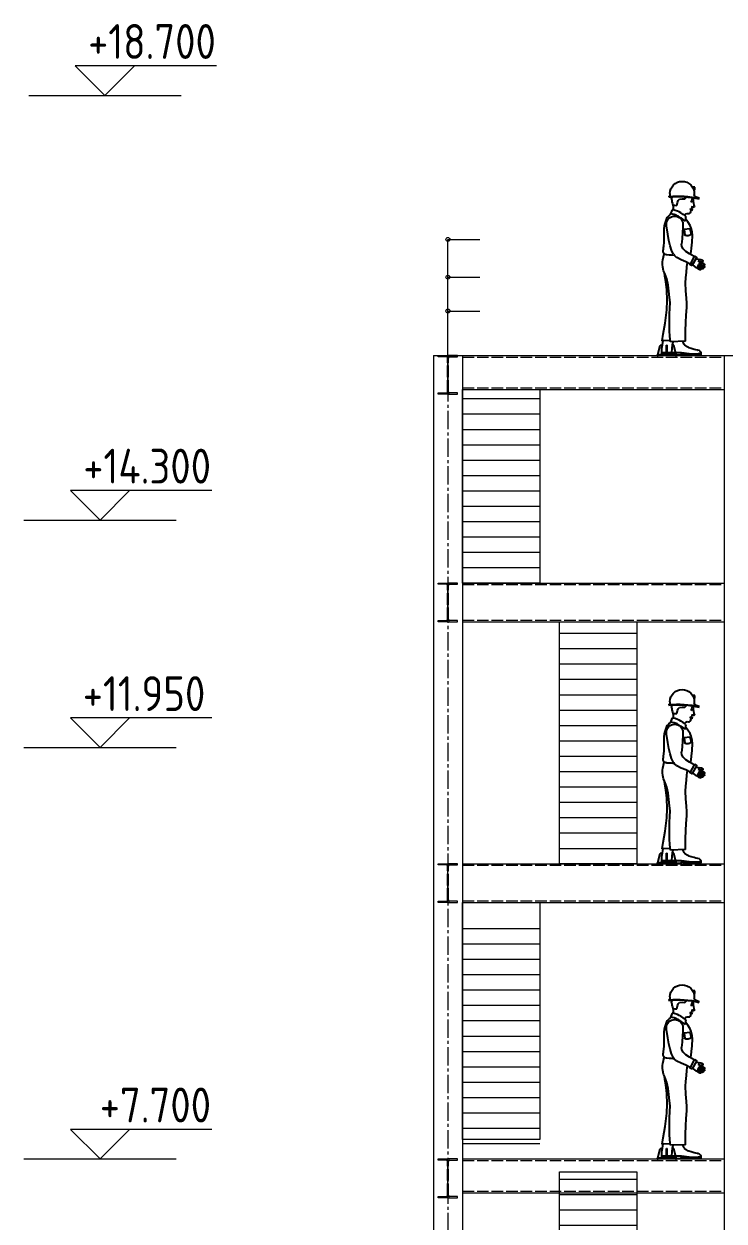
# Model space of a CAD drawing. Header units: millimetres. Extents: x 163705 to 1616509, y 81827 to 302547.
# Drawn here: x 1457309 to 1464536, y 150118 to 162485 of the extents above; entities that cross this region are included whole.
import ezdxf
from ezdxf.enums import TextEntityAlignment as Align

# ---------------------------------------------------------------- set-up
doc = ezdxf.new("R2010")
doc.units = ezdxf.units.MM
doc.header["$LTSCALE"] = 10
doc.linetypes.add('ACAD_ISO02W100', pattern=[15, 12, -3])
doc.linetypes.add('CENTER2', pattern=[28.575, 19.05, -3.175, 3.175, -3.175])
for name, color, linetype, lineweight in [('1-中心线', 1, 'CENTER2', 0), ('1-护栏', 4, 'Continuous', 18), ('1-文本', 4, 'Continuous', 0), ('1-虚线', 8, 'ACAD_ISO02W100', 0), ('1-设备轮廓', 2, 'Continuous', 18), ('1-钢构', 6, 'Continuous', 0)]:
    doc.layers.add(name, color=color, linetype=linetype, lineweight=lineweight)
doc.styles.add('HZ', font='gbenor.shx', dxfattribs={"bigfont": 'gbcbig.shx'})
doc.styles.get("Standard").update_dxf_attribs({"font": 'arial.ttf'})

# ---------------------------------------------------------------- blocks, each defined once
blk = doc.blocks.new('*U262')
for p, q in [((0, 16000), (0, 0)), ((0, 16000), (300, 16000)), ((300, 16000), (300, 0))]:
    blk.add_line(p, q)
at = {"layer": '1-中心线'}
blk.add_line((150, 16000), (150, 0), dxfattribs=at)
blk = doc.blocks.new('*U271')
for q in [(0, 0), (300, 18500)]:
    blk.add_line((0, 18500), q)
blk = doc.blocks.new('G$C0805F1AD')
for p, q in [((0, 390), (0, 403)), ((0, 403), (100, 403)), ((83, 390), (0, 390)), ((96, 29), (96, 377)), ((200, 403), (100, 403)), ((104, 29), (104, 377)), ((117, 390), (200, 390)), ((200, 390), (200, 403)), ((0, 3), (0, 16)), ((0, 16), (83, 16)), ((100, 3), (0, 3)), ((100, 3), (200, 3)), ((200, 16), (117, 16)), ((200, 3), (200, 16))]:
    blk.add_line(p, q)
for centre, start, end in [((83, 377), 0, 90), ((117, 377), 90, 180), ((83, 29), 270, 0), ((117, 29), 180, 270)]:
    blk.add_arc(centre, 13, start, end)
at = {"layer": '1-中心线'}
blk.add_line((100, 0), (100, 406), dxfattribs=at)
blk.add_text('HC_SUPERPART', height=0.001).set_placement((100, 3))
blk = doc.blocks.new('*U277')
for p, q in [((0, 350), (2700, 350)), ((0, 350), (0, 0)), ((2700, 350), (2700, 0)), ((0, 0), (2700, 0))]:
    blk.add_line(p, q)
at = {"layer": '1-虚线'}
for p, q in [((0, 334), (2700, 334)), ((0, 16), (2700, 16))]:
    blk.add_line(p, q, dxfattribs=at)
blk = doc.blocks.new('*U281')
for p, q in [((0, 400), (2700, 400)), ((0, 400), (0, 0)), ((2700, 400), (2700, 0)), ((0, 0), (2700, 0))]:
    blk.add_line(p, q)
at = {"layer": '1-虚线'}
for p, q in [((0, 384), (2700, 384)), ((0, 16), (2700, 16))]:
    blk.add_line(p, q, dxfattribs=at)
blk = doc.blocks.new('G$C3A64C6E4')
for p, q in [((0, 390), (0, 403)), ((0, 403), (100, 403)), ((83, 390), (0, 390)), ((96, 29), (96, 377)), ((200, 403), (100, 403)), ((104, 29), (104, 377)), ((117, 390), (200, 390)), ((200, 390), (200, 403)), ((0, 3), (0, 16)), ((0, 16), (83, 16)), ((100, 3), (0, 3)), ((100, 3), (200, 3)), ((200, 16), (117, 16)), ((200, 3), (200, 16))]:
    blk.add_line(p, q)
for centre, start, end in [((83, 377), 0, 90), ((117, 377), 90, 180), ((83, 29), 270, 0), ((117, 29), 180, 270)]:
    blk.add_arc(centre, 13, start, end)
at = {"layer": '1-中心线'}
blk.add_line((100, 0), (100, 406), dxfattribs=at)
blk.add_text('HC_SUPERPART', height=0.001).set_placement((100, 3))
blk = doc.blocks.new('*U282')
for p, q in [((0, 350), (2700, 350)), ((0, 350), (0, 0)), ((2700, 350), (2700, 0)), ((0, 0), (2700, 0))]:
    blk.add_line(p, q)
at = {"layer": '1-虚线'}
for p, q in [((0, 334), (2700, 334)), ((0, 16), (2700, 16))]:
    blk.add_line(p, q, dxfattribs=at)
blk = doc.blocks.new('G$C892C06D1')
at = {"layer": '1-护栏'}
for p, q in [((20, 1200), (350, 1200)), ((20, 0), (20, 1200)), ((20, 810), (350, 810)), ((20, 460), (350, 460))]:
    blk.add_line(p, q, dxfattribs=at)
for centre in [(20, 1200), (20, 810), (20, 460)]:
    blk.add_circle(centre, 20.1, dxfattribs=at)
blk = doc.blocks.new('操作人员')
for p, q in [((-229, 1086), (-202, 1089)), ((-229, 1058), (-229, 1086)), ((-216, 1060), (-229, 1058)), ((-222, 1021), (-222, 1010)), ((31, 1021), (31, 1005)), ((40, 995), (38, 995)), ((40, 995), (40, 991)), ((40, 991), (40, 986)), ((-273, 972), (-242, 983)), ((-218, 901), (-222, 889)), ((-212, 922), (-218, 901)), ((-209, 881), (-218, 882)), ((-209, 942), (-212, 922)), ((-209, 978), (-208, 974)), ((-208, 974), (-209, 961)), ((-209, 961), (-209, 942)), ((-209, 955), (-191, 959)), ((-208, 881), (-204, 881)), ((-202, 881), (-202, 881)), ((-199, 878), (-200, 878)), ((-198, 874), (-199, 876)), ((-198, 948), (-185, 941)), ((-198, 927), (-185, 941)), ((-198, 869), (-198, 872)), ((-198, 866), (-198, 867)), ((-135, 975), (-146, 986)), ((-125, 965), (-135, 975)), ((-98, 966), (-125, 965)), ((-70, 963), (-98, 966)), ((-55, 949), (-70, 963)), ((-48, 929), (-55, 949)), ((-41, 898), (-48, 929)), ((-22, 900), (-41, 898)), ((-1, 901), (-22, 900)), ((-4, 889), (-5, 873)), ((-5, 873), (-4, 864)), ((-1, 901), (-4, 889)), ((4, 918), (-1, 901)), ((9, 937), (4, 918)), ((11, 948), (9, 937)), ((14, 965), (11, 948)), ((13, 988), (14, 969)), ((-199, 861), (-198, 865)), ((-187, 860), (-199, 861)), ((-196, 845), (-192, 848)), ((-195, 854), (-187, 856)), ((-195, 845), (-194, 844)), ((-194, 844), (-191, 843)), ((-192, 848), (-189, 850)), ((-191, 843), (-190, 843)), ((-189, 850), (-186, 852)), ((-187, 860), (-187, 860)), ((-180, 859), (-187, 860)), ((-187, 856), (-183, 857)), ((-186, 852), (-184, 853)), ((-184, 853), (-182, 854)), ((-184, 836), (-184, 835)), ((-184, 835), (-183, 829)), ((-183, 829), (-182, 826)), ((-182, 854), (-179, 855)), ((-181, 857), (-175, 857)), ((-181, 822), (-181, 822)), ((-180, 859), (-175, 857)), ((-179, 855), (-175, 857)), ((-177, 818), (-176, 817)), ((-174, 816), (-176, 817)), ((-163, 815), (-170, 815)), ((-148, 816), (-163, 815)), ((-156, 728), (-131, 761)), ((-135, 811), (-148, 816)), ((-136, 780), (-130, 787)), ((-136, 780), (-132, 766)), ((-128, 803), (-135, 811)), ((-132, 766), (-130, 756)), ((-130, 756), (-129, 750)), ((-129, 750), (-128, 742)), ((-122, 794), (-128, 803)), ((-127, 790), (-120, 796)), ((-104, 754), (-123, 740)), ((-120, 796), (-106, 805)), ((-106, 805), (-83, 821)), ((-82, 769), (-104, 754)), ((-83, 821), (-67, 831)), ((-59, 784), (-82, 769)), ((-67, 831), (-50, 839)), ((-59, 784), (-46, 792)), ((-50, 839), (-25, 847)), ((-46, 792), (-34, 797)), ((-34, 797), (-13, 804)), ((-25, 847), (-4, 852)), ((-13, 804), (4, 808)), ((-4, 864), (-3, 858)), ((-4, 852), (8, 854)), ((-3, 858), (-1, 853)), ((4, 808), (24, 811)), ((8, 854), (14, 836)), ((14, 836), (20, 820)), ((20, 820), (28, 804)), ((28, 804), (31, 800)), ((31, 800), (37, 795)), ((37, 795), (46, 787)), ((46, 787), (58, 774)), ((58, 774), (64, 764)), ((64, 764), (72, 743)), ((72, 743), (84, 712)), ((-204, 589), (-201, 624)), ((-201, 624), (-190, 664)), ((-190, 664), (-179, 692)), ((-182, 634), (-185, 605)), ((-177, 655), (-182, 634)), ((-179, 692), (-156, 728)), ((-177, 655), (-116, 648)), ((-128, 742), (-128, 735)), ((-123, 740), (-128, 735)), ((-119, 620), (-123, 595)), ((-116, 648), (-119, 620)), ((-104, 704), (-105, 669)), ((-105, 669), (-101, 619)), ((-101, 619), (-96, 553)), ((53, 600), (65, 686)), ((65, 686), (66, 704)), ((84, 712), (90, 688)), ((90, 688), (93, 657)), ((93, 657), (94, 625)), ((94, 625), (93, 599)), ((-199, 517), (-204, 589)), ((-193, 457), (-199, 517)), ((-185, 602), (-185, 600)), ((-182, 595), (-182, 595)), ((-179, 592), (-170, 588)), ((-168, 588), (-158, 585)), ((-156, 585), (-144, 585)), ((-144, 585), (-135, 586)), ((-133, 586), (-130, 587)), ((-125, 591), (-125, 591)), ((-96, 553), (-90, 499)), ((-93, 474), (-90, 499)), ((29, 481), (41, 537)), ((41, 537), (53, 600)), ((93, 599), (91, 561)), ((91, 561), (93, 521)), ((93, 521), (96, 475)), ((-242, 365), (-228, 372)), ((-222, 370), (-173, 398)), ((-188, 421), (-193, 457)), ((-184, 393), (-188, 421)), ((-173, 398), (-136, 422)), ((-136, 422), (-107, 449)), ((-107, 449), (-93, 474)), ((-37, 361), (-19, 380)), ((-19, 380), (-9, 391)), ((-19, 380), (14, 385)), ((-7, 393), (13, 433)), ((14, 435), (29, 481)), ((14, 385), (37, 386)), ((37, 386), (63, 388)), ((64, 388), (78, 392)), ((82, 394), (90, 401)), ((97, 366), (88, 399)), ((93, 405), (99, 418)), ((96, 475), (98, 462)), ((98, 462), (100, 439)), ((99, 421), (100, 439)), ((-305, 304), (-320, 296)), ((-314, 256), (-303, 262)), ((-301, 284), (-310, 279)), ((-278, 297), (-309, 281)), ((-303, 262), (-309, 257)), ((-306, 332), (-303, 333)), ((-280, 316), (-305, 304)), ((-305, 315), (-305, 315)), ((-303, 262), (-286, 272)), ((-301, 334), (-290, 336)), ((-296, 316), (-301, 315)), ((-278, 297), (-301, 284)), ((-300, 243), (-287, 250)), ((-286, 318), (-296, 316)), ((-290, 336), (-277, 339)), ((-285, 250), (-290, 246)), ((-287, 250), (-271, 260)), ((-286, 272), (-269, 282)), ((-270, 323), (-285, 318)), ((-274, 258), (-285, 250)), ((-263, 325), (-280, 316)), ((-278, 297), (-269, 302)), ((-261, 343), (-277, 339)), ((-271, 260), (-252, 272)), ((-270, 323), (-263, 325)), ((-269, 282), (-260, 288)), ((-238, 349), (-261, 343)), ((-258, 247), (-246, 255)), ((-246, 255), (-228, 268)), ((-243, 358), (-199, 280)), ((-228, 268), (-204, 287)), ((-222, 370), (-178, 292)), ((-193, 278), (-179, 285)), ((-178, 292), (-134, 317)), ((-148, 290), (-152, 306)), ((-146, 262), (-148, 290)), ((-141, 210), (-146, 262)), ((-134, 317), (-86, 336)), ((-86, 336), (-40, 359)), ((95, 223), (103, 260)), ((103, 335), (97, 366)), ((105, 314), (103, 335)), ((103, 260), (105, 287)), ((105, 287), (105, 314)), ((-307, 242), (-305, 242)), ((-291, 244), (-292, 242)), ((-292, 240), (-291, 238)), ((-290, 235), (-289, 235)), ((-286, 233), (-282, 233)), ((-280, 234), (-270, 239)), ((-270, 239), (-258, 247)), ((-134, 149), (-141, 210)), ((-132, 98), (-134, 149)), ((49, 75), (63, 139)), ((63, 139), (71, 166)), ((71, 166), (86, 202)), ((72, 112), (81, 169)), ((81, 169), (86, 202)), ((86, 202), (95, 223)), ((-140, -59), (-134, 17)), ((-134, 17), (-132, 98)), ((35, -53), (41, 12)), ((41, 12), (49, 75)), ((57, -85), (63, 25)), ((63, 25), (72, 112)), ((-145, -112), (-140, -59)), ((-144, -157), (-145, -112)), ((29, -105), (35, -53)), ((29, -112), (29, -105)), ((30, -157), (29, -112)), ((61, -179), (57, -85)), ((-139, -236), (-144, -157)), ((-134, -310), (-139, -236)), ((35, -233), (30, -157)), ((35, -254), (35, -233)), ((79, -317), (61, -179)), ((-132, -396), (-134, -310)), ((34, -398), (35, -334)), ((35, -334), (35, -254)), ((98, -433), (79, -317)), ((-131, -505), (-132, -396)), ((25, -511), (30, -454)), ((30, -454), (34, -398)), ((111, -499), (98, -433)), ((-280, -605), (-279, -605)), ((-275, -602), (-259, -597)), ((-257, -597), (-238, -594)), ((-238, -594), (-219, -589)), ((-219, -589), (-189, -580)), ((-189, -580), (-167, -573)), ((-162, -571), (-140, -559)), ((-133, -554), (-122, -543)), ((-131, -505), (25, -511)), ((-118, -537), (-110, -523)), ((-107, -514), (-105, -506)), ((3, -541), (-3, -510)), ((8, -576), (3, -541)), ((9, -623), (8, -576)), ((26, -496), (112, -499)), ((108, -541), (100, -498)), ((113, -576), (108, -541)), ((114, -623), (113, -576)), ((-291, -629), (-291, -625)), ((-291, -642), (-291, -629)), ((-170, -634), (-88, -623)), ((-168, -649), (-89, -638)), ((-88, -623), (9, -623)), ((-87, -640), (-87, -650)), ((-87, -650), (9, -650)), ((9, -624), (17, -623)), ((9, -650), (9, -623)), ((9, -639), (16, -638)), ((17, -623), (114, -623)), ((18, -640), (18, -650)), ((18, -650), (114, -650)), ((114, -650), (114, -623))]:
    blk.add_line(p, q)
at = {"lineweight": 25}
for p, q in [((-327, 287), (-327, 287)), ((-327, 283), (-327, 282)), ((-327, 262), (-327, 261)), ((-323, 294), (-325, 292)), ((-325, 279), (-323, 278)), ((-325, 258), (-324, 257)), ((-323, 271), (-324, 271)), ((-310, 279), (-322, 272)), ((-320, 277), (-318, 278)), ((-320, 255), (-319, 255)), ((-317, 278), (-310, 281)), ((-313, 251), (-313, 250)), ((-313, 249), (-313, 246)), ((-312, 326), (-311, 327)), ((-312, 321), (-312, 322)), ((-309, 257), (-312, 255)), ((-310, 243), (-309, 243)), ((-34, -644), (-9, -544)), ((-9, -544), (11, -544)), ((65, -544), (57, -544)), ((57, -644), (57, -544)), ((65, -644), (65, -544)), ((131, -544), (111, -544)), ((156, -644), (131, -544)), ((-39, -652), (-39, -644)), ((-39, -644), (-29, -644)), ((-29, -652), (-39, -652)), ((-29, -644), (-29, -652)), ((-29, -644), (151, -644)), ((-29, -652), (151, -652)), ((151, -652), (151, -644)), ((151, -644), (161, -644)), ((161, -652), (151, -652)), ((161, -644), (161, -652))]:
    blk.add_line(p, q, dxfattribs=at)
for centre, radius, start, end in [((-96, 1021), 126, 0.1651, 179.8349), ((-51, -8), 1003, 84.7582, 102.7626), ((-51, -8), 998, 84.7519, 102.8097), ((-252, 1011), 30, 289.477, 358.2101), ((41, 1005), 10, 180, 254.7449), ((-218, 887), 5, 161.5651, 263.1513), ((-220, 873), 10, 82.1949, 83.1513), ((-208, 891), 10, 262.1949, 270.0775), ((-204, 885), 4.19, 267.4626, 67.5556), ((-189, 938), 14, 131.7935, 229.3257), ((-209, 873), 10, 27.4222, 50.9961), ((-208, 873), 10, 14.5655, 27.4222), ((-208, 871), 10, 1.3996, 14.5655), ((-208, 868), 10, 354.6267, 1.3996), ((-208, 867), 10, 345.9638, 354.6267), ((-6, 968), 20, 351.4216, 3.0398), ((-193, 860), 6.07, 163.773, 254.7214), ((-191, 849), 6, 128.1443, 219.5681), ((-195, 846), 1, 219.5681, 243.4349), ((-194, 834), 10, 11.3099, 71.5651), ((-179, 837), 20, 94.1017, 101.3099), ((-162, 830), 20, 191.3099, 201.8014), ((-171, 826), 10, 201.8014, 233.6281), ((-170, 825), 10, 244.2282, 270.4485), ((-115, 775), 20, 127.4509, 139.9711), ((-19, 703), 85, 1.1711, 178.8973), ((-175, 604), 10, 173.9408, 191.5682), ((-175, 602), 10, 191.5682, 222.754), ((-175, 601), 10, 222.754, 246.1872), ((-166, 597), 10, 246.1872, 257.522), ((-156, 595), 10, 257.522, 269.3811), ((-136, 596), 10, 276.2179, 286.6268), ((-133, 597), 10, 286.6268, 327.3671), ((-133, 597), 10, 327.3671, 349.9698), ((-226, 368), 5, 29.3504, 119.3504), ((-16, 397), 10, 316.8476, 332.9362), ((4, 438), 10, 332.9362, 342.2476), ((62, 398), 10, 274.3987, 283.2405), ((76, 402), 10, 283.2405, 309.8056), ((84, 408), 10, 309.8056, 337.6199), ((89, 421), 10, 337.6199, 357.8223), ((-302, 325), 10, 203.1986, 254.0546), ((-302, 323), 10, 110.556, 156.8014), ((-302, 325), 10, 254.0546, 278.1301), ((-299, 324), 10, 99.4623, 110.556), ((-287, 323), 5, 281.3099, 287.354), ((-239, 361), 5, 119.3504, 209.3504), ((-195, 282), 5, 209.3504, 299.3504), ((-182, 290), 5, 299.3504, 29.3504), ((-44, 368), 10, 296.5651, 316.8476), ((-307, 247), 5, 243.4349, 270), ((-305, 252), 10, 270, 298.0725), ((-287, 241), 5, 165.9638, 191.3099), ((-287, 243), 4, 129.8056, 165.9638), ((-286, 239), 5, 191.3099, 225), ((-286, 238), 5, 225, 270), ((-282, 238), 5, 270, 298.6105), ((-261, -629), 30, 128.2787, 173.1429), ((-270, -617), 15, 108.9221, 128.2787), ((-254, -611), 15, 98.5308, 108.9221), ((-176, -544), 30, 288.4349, 298.1786), ((-155, -533), 30, 298.1786, 315), ((-144, -522), 30, 315, 330.2551), ((-136, -508), 30, 330.2551, 348.2503), ((-216, -313), 325, 256.6072, 278.1454), ((-288, -642), 3, 180, 257.6159), ((-216, -313), 340, 257.6159, 278.1454), ((-89, -640), 2, 0, 98.1454), ((-88, -628), 5, 90, 98.1454), ((16, -640), 2, 0, 98.1454), ((17, -628), 5, 90, 98.1454)]:
    blk.add_arc(centre, radius, start, end)
for centre, radius, start, end in [((-317, 285), 10, 135, 168.6901), ((-317, 285), 10, 168.6901, 191.3099), ((-322, 283), 5, 191.3099, 239.0362), ((-317, 263), 10, 130.9985, 187.125), ((-322, 262), 5, 187.125, 225), ((-320, 260), 5, 225, 270), ((-316, 287), 10, 117.8973, 135), ((-321, 282), 5, 239.0362, 284.0362), ((-319, 268), 5, 120.2564, 130.9985), ((-319, 265), 10, 270, 296.9741), ((-319, 283), 5, 284.0362, 290.556), ((-308, 251), 5, 135, 180), ((-308, 250), 5, 180, 191.3099), ((-307, 324), 5, 156.8014, 203.1986), ((-314, 290), 10, 290.556, 297.0088), ((-308, 247), 5, 191.3099, 243.4349)]:
    blk.add_arc(centre, radius, start, end, dxfattribs=at)

msp = doc.modelspace()

# ---------------------------------------------------------------- hatches: boundary and pattern name
at = {"layer": '1-护栏'}
h = msp.add_hatch(dxfattribs=at)
h.set_pattern_fill('ANSI31', color=256, scale=50, angle=315)
h.set_pattern_definition([(0, (1460935.65, 156709.63), (4e-14, 158.75), [])])
h.paths.add_polyline_path([(1462635.648, 156709.632), (1461835.648, 156709.632), (1461835.648, 158709.632), (1462635.648, 158709.632)])
h = msp.add_hatch(dxfattribs=at)
h.set_pattern_fill('ANSI31', color=256, scale=50, angle=315)
h.set_pattern_definition([(0, (1461935.65, 153809.63), (4e-14, 158.75), [])])
h.paths.add_polyline_path([(1463635.648, 153809.632), (1462835.648, 153809.632), (1462835.648, 156309.632), (1463635.648, 156309.632)])
h = msp.add_hatch(dxfattribs=at)
h.set_pattern_fill('ANSI31', color=256, scale=50, angle=315)
h.set_pattern_definition([(0, (1460935.65, 150759.63), (4e-14, 158.75), [])])
h.paths.add_polyline_path([(1462635.648, 150759.632), (1461835.648, 150759.632), (1461835.648, 153209.632), (1462635.648, 153209.632)])
h = msp.add_hatch(dxfattribs=at)
h.set_pattern_fill('ANSI31', color=256, scale=50, angle=315)
h.set_pattern_definition([(0, (1461935.65, 147059.63), (4e-14, 158.75), [])])
h.paths.add_polyline_path([(1463635.648, 147059.632), (1462835.648, 147059.632), (1462835.648, 150625.632), (1463635.648, 150625.632)])

# ---------------------------------------------------------------- linework, layer by layer
at = {"layer": '1-文本'}
for p, q in [((1457358.875, 161746.625), (1458929.97, 161746.625)), ((1457308.875, 157359.632), (1458879.97, 157359.632)), ((1457308.875, 155009.632), (1458879.97, 155009.632)), ((1457308.875, 150759.632), (1458879.97, 150759.632))]:
    msp.add_line(p, q, dxfattribs=at)
for points in [[(1459297.747, 162052.096), (1457838.952, 162052.096), (1458144.423, 161746.625), (1458449.893, 162052.096)], [(1459247.747, 157665.102), (1457788.952, 157665.102), (1458094.423, 157359.632), (1458399.893, 157665.102)], [(1459247.747, 155315.102), (1457788.952, 155315.102), (1458094.423, 155009.632), (1458399.893, 155315.102)], [(1459247.747, 151065.102), (1457788.952, 151065.102), (1458094.423, 150759.632), (1458399.893, 151065.102)]]:
    msp.add_lwpolyline(points, dxfattribs=at)
at = {"layer": '1-钢构'}
for points in [[(1462635.648, 156709.632), (1461835.648, 156709.632), (1461835.648, 158709.632), (1462635.648, 158709.632)], [(1463635.648, 153809.632), (1462835.648, 153809.632), (1462835.648, 156309.632), (1463635.648, 156309.632)], [(1462635.648, 150959.632), (1461835.648, 150959.632), (1461835.648, 153409.632), (1462635.648, 153409.632)], [(1463635.648, 147059.632), (1462835.648, 147059.632), (1462835.648, 150625.632), (1463635.648, 150625.632)]]:
    msp.add_lwpolyline(points, close=True, dxfattribs=at)

# ---------------------------------------------------------------- block references
at = {"xscale": -1}
for p in [(1464006.823, 159712.158, -618.537), (1464006.823, 154462.158, -618.537), (1464006.823, 151412.158, -618.537)]:
    msp.add_blockref('操作人员', p, dxfattribs=at)
at = {"layer": '1-虚线'}
for name, p in [('G$C0805F1AD', (1461585.648, 158656.632)), ('G$C3A64C6E4', (1461585.648, 156306.632)), ('G$C3A64C6E4', (1461585.648, 153406.632)), ('G$C3A64C6E4', (1461585.648, 150356.632))]:
    msp.add_blockref(name, p, dxfattribs=at)
at = {"layer": '1-设备轮廓'}
msp.add_blockref('G$C892C06D1', (1461665.584, 159059.632), dxfattribs=at)
at = {"layer": '1-钢构'}
for name, p in [('*U262', (1461535.648, 143059.632)), ('*U277', (1461835.648, 158709.632)), ('*U271', (1464535.648, 140559.632)), ('*U281', (1461835.648, 156309.632)), ('*U281', (1461835.648, 153409.632)), ('*U282', (1461835.648, 150409.632))]:
    msp.add_blockref(name, p, dxfattribs=at)

# ---------------------------------------------------------------- texts
at = {"layer": '1-文本', "style": 'HZ'}
for s, p in [('+18.700', (1459290.129, 162124.096)), ('+14.300', (1459240.129, 157737.102)), ('+11.950', (1459181.177, 155387.102)), ('+7.700', (1459240.094, 151137.102))]:
    msp.add_text(s, height=360, dxfattribs=at).set_placement(p, align=Align.RIGHT)

doc.saveas('drawing.dxf')
